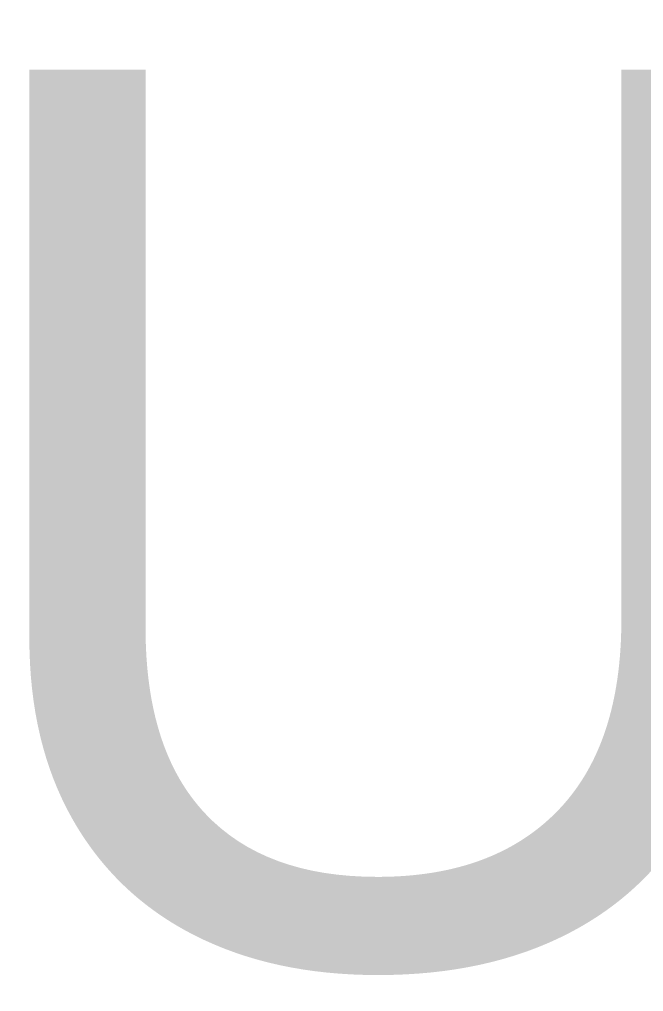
# Model space of a CAD drawing. Header units: metres. Extents: x 0 to 298, y 0 to 162.
# Drawn here: x 198.8215 to 199.0314, y 93.0836 to 93.4103 of the extents above; entities that cross this region are included whole.
import ezdxf

# ---------------------------------------------------------------- set-up
doc = ezdxf.new("R2010")
doc.units = ezdxf.units.M
doc.header["$MEASUREMENT"] = 0
doc.styles.get("Standard").update_dxf_attribs({"font": 'arial.ttf', "height": 0.35})
doc.styles.add('working', font='timesbd.ttf', dxfattribs={"height": 0.25})
doc.dimstyles.new('new model', dxfattribs={"dimtxt": 0.25, "dimasz": 0.23, "dimexe": 0.1, "dimexo": 0.1, "dimgap": 0, "dimtad": 0, "dimtoh": 1, "dimzin": 1, "dimdsep": 46, "dimtxsty": 'working', "dimcen": 0.09, "dimse1": 1, "dimse2": 1, "dimclrd": 8, "dimclre": 8, "dimclrt": 3, "dimadec": 1, "dimazin": 0, "dimtfac": 1, "dimtofl": 0, "dimtmove": 0, "dimatfit": 3, "dimfxl": 0, "dimtolj": 1, "dimtzin": 0, "dimlwd": -1, "dimlwe": -1, "dimarcsym": 0})

# ---------------------------------------------------------------- blocks, each defined once
blk = doc.blocks.new('*D236')
at = {"color": 8}
for p, q in [((196.07815, 92.74522), (198.77975, 92.74522)), ((202.10203, 92.74522), (199.40042, 92.74522))]:
    blk.add_line(p, q, dxfattribs=at)
at = {"color": 8, "lineweight": 35}
for points in [[(196.07815, 92.78355), (196.07815, 92.70688), (195.84815, 92.74522)], [(202.10203, 92.78355), (202.10203, 92.70688), (202.33203, 92.74522)]]:
    blk.add_solid(points, dxfattribs=at)
at = {"layer": 'Defpoints', "color": 0, "lineweight": 35}
for p in [(195.84815, 93.4272), (202.33203, 93.4272), (195.84815, 92.74522)]:
    blk.add_point(p, dxfattribs=at)
at = {"color": 3, "insert": (199.09009, 92.74522), "char_height": 0.25, "attachment_point": 5, "style": 'working'}
blk.add_mtext('\\A1;6.48', dxfattribs=at)

msp = doc.modelspace()

# ---------------------------------------------------------------- texts
at = {"ltscale": 0.25, "insert": (198.79252, 93.39337), "char_height": 0.3, "width": 341.4821849, "attachment_point": 1}
msp.add_mtext('\\A1;UP', dxfattribs=at)

# ---------------------------------------------------------------- dimensions: what is measured, and where the dimension line sits
dim = msp.add_linear_dim(base=(195.84815, 92.74522), p1=(202.33203, 93.4272), p2=(195.84815, 93.4272), dimstyle='new model', override={"dimpost": '\\X'})
dim.commit()
dim.dimension.update_dxf_attribs({"geometry": '*D236', "text_midpoint": (199.09009, 92.74522)})

doc.saveas('drawing.dxf')
